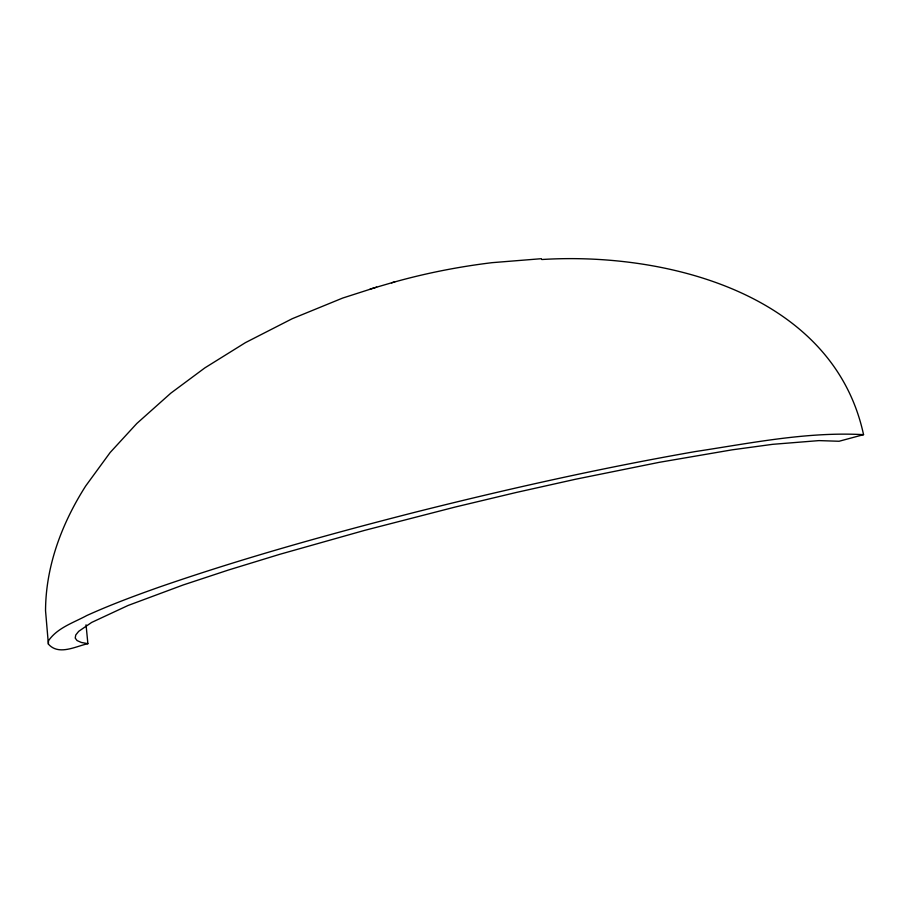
<?xml version="1.0" encoding="UTF-8"?>
<svg xmlns="http://www.w3.org/2000/svg" width="909" height="909" viewBox="0 0 909 909"><rect width="100%" height="100%" fill="white"/><g stroke="black" fill="none" stroke-linecap="round" stroke-linejoin="round"><path stroke-width="1.36" d="M86.048 624.813L87.878 643.697C75.606 646.356 58.767 655.844 48.393 644.117L48.484 640.777C57.312 627.824 73.515 622.733 86.753 615.552C110.409 604.826 134.782 595.77 159.257 587.112C243.487 557.944 329.456 534.094 415.799 512.062C508.222 488.826 601.303 468.01 695.192 451.58C750.845 443.172 806.999 431.525 863.55 434.661C833.258 294.05 666.49 251.691 541.798 259.519M376.633 287.164L342.67 298.061L292.209 318.718L245.453 342.625L204.843 367.895L170.824 393.154L136.816 423.492L110.159 452.5L85.696 485.985C61.914 523.266 45.689 566.114 45.541 610.757L48.393 644.117M391.552 282.824C424.435 273.45 458.147 266.78 492.087 262.667L541.378 258.701M370.156 289.062L394.813 281.87M863.55 434.661L839.075 441.263L819.009 440.604L772.695 444.319L732.131 449.83L659.241 462.329L575.533 479.248L515.994 492.53L455.148 507.052L364.736 530.345L279.79 554.308L228.523 570L183.039 585.021L128.067 605.474L91.639 622.438L78.685 631.346L75.754 634.993L75.208 638.073L77.06 640.561L81.287 642.436L87.878 643.697"/></g></svg>
